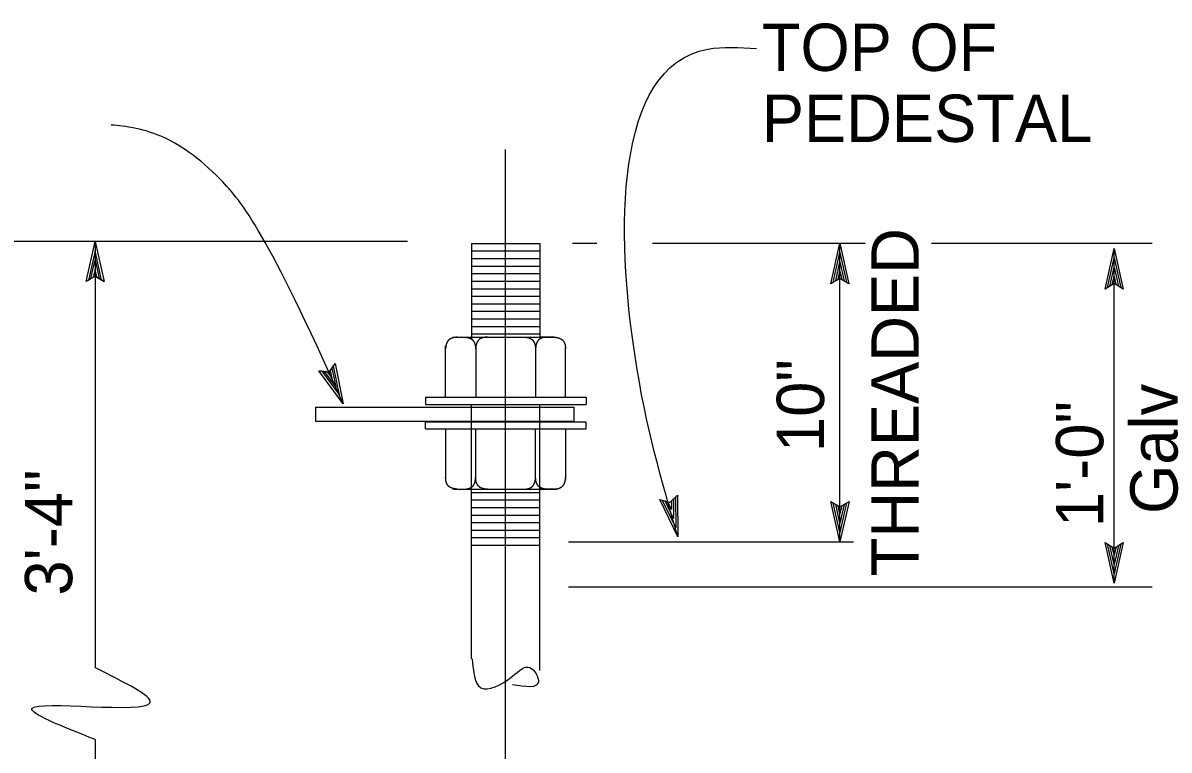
# Model space of a CAD drawing. Extents: x -894 to 866, y -476 to 714.
# Drawn here: x -659.5 to -489.9, y 104.7 to 212.2 of the extents above; entities that cross this region are included whole.
import ezdxf

# ---------------------------------------------------------------- set-up
doc = ezdxf.new("R2010")
doc.units = 0
for name, color, linetype in [('56 Stage 3 Anno', 7, 'Continuous'), ('57 Undefined', 7, 'Continuous'), ('60 Nongeo Data', 7, 'Continuous')]:
    doc.layers.add(name, color=color, linetype=linetype)

msp = doc.modelspace()

# ---------------------------------------------------------------- linework, layer by layer
at = {"layer": '56 Stage 3 Anno'}
for p, q in [((-588.04, 27.68), (-588.04, 193.5)), ((-602.54, 179.9), (-786.56, 179.9)), ((-648.77, 179.9), (-648.77, 179.9)), ((-648.77, 179.9), (-648.77, 116.84)), ((-578.14, 179.65), (-574.54, 179.65)), ((-566.32, 179.65), (-534.84, 179.65)), ((-539.91, 173.65), (-538.57, 179.65)), ((-539.56, 173.87), (-538.58, 178.27)), ((-538.57, 135.48), (-538.57, 179.65)), ((-538.57, 179.65), (-538.57, 179.65)), ((-538.57, 179.65), (-537.24, 173.65)), ((-538.57, 178.26), (-537.6, 173.88)), ((-525.03, 179.65), (-492.37, 179.65)), ((-499.34, 172.88), (-498, 178.88)), ((-498, 129.38), (-498, 178.88)), ((-498, 178.88), (-498, 178.88)), ((-498, 178.88), (-496.67, 172.88)), ((-539.2, 174.1), (-538.58, 176.89)), ((-538.58, 176.89), (-537.95, 174.06)), ((-498.99, 173.1), (-498, 177.5)), ((-498, 177.49), (-497.03, 173.12)), ((-538.85, 174.28), (-538.58, 175.51)), ((-538.58, 175.51), (-538.31, 174.3)), ((-498.63, 173.33), (-498, 176.12)), ((-498.28, 173.51), (-498, 174.74)), ((-498, 176.12), (-497.38, 173.3)), ((-498, 174.74), (-497.74, 173.53)), ((-650.09, 174), (-650.09, 174)), ((-647.46, 174), (-647.46, 174)), ((-538.57, 174.45), (-539.91, 173.65)), ((-539.91, 173.65), (-539.91, 173.65)), ((-537.24, 173.65), (-538.57, 174.45)), ((-537.24, 173.65), (-537.24, 173.65)), ((-498, 173.68), (-499.34, 172.88)), ((-496.67, 172.88), (-498, 173.68)), ((-499.34, 172.88), (-499.34, 172.88)), ((-496.67, 172.88), (-496.67, 172.88)), ((-613.26, 161.85), (-613.26, 161.85)), ((-615.66, 160.77), (-615.66, 160.77)), ((-612.05, 155.92), (-612.05, 155.92)), ((-562.54, 136.25), (-565.22, 141.78)), ((-565.22, 141.78), (-565.22, 141.78)), ((-565.22, 141.78), (-563.74, 141.31)), ((-562.87, 137.6), (-564.82, 141.63)), ((-563.18, 138.94), (-564.44, 141.54)), ((-563.5, 140.28), (-564.04, 141.39)), ((-563.74, 141.31), (-562.63, 142.4)), ((-563.51, 141.54), (-563.5, 140.28)), ((-563.22, 141.79), (-563.18, 138.94)), ((-562.92, 142.1), (-562.86, 137.59)), ((-562.63, 142.4), (-562.63, 142.4)), ((-562.63, 142.4), (-562.54, 136.25)), ((-538.57, 135.48), (-539.9, 141.48)), ((-539.9, 141.48), (-539.9, 141.48)), ((-539.9, 141.48), (-538.57, 140.68)), ((-538.58, 136.87), (-539.55, 141.25)), ((-538.57, 138.24), (-539.2, 141.07)), ((-538.57, 139.62), (-538.84, 140.83)), ((-538.57, 140.68), (-537.23, 141.48)), ((-537.23, 141.48), (-538.57, 135.48)), ((-537.59, 141.26), (-538.57, 136.86)), ((-537.95, 141.03), (-538.57, 138.24)), ((-538.3, 140.85), (-538.57, 139.62)), ((-537.23, 141.48), (-537.23, 141.48)), ((-562.54, 136.25), (-562.54, 136.25)), ((-578.75, 135.48), (-536.56, 135.48)), ((-538.57, 135.48), (-538.57, 135.48)), ((-498, 129.38), (-499.33, 135.38)), ((-499.33, 135.38), (-499.33, 135.38)), ((-499.33, 135.38), (-498, 134.58)), ((-498, 130.77), (-498.97, 135.14)), ((-498, 132.14), (-498.62, 134.97)), ((-498, 133.52), (-498.27, 134.73)), ((-498, 134.58), (-496.66, 135.38)), ((-496.66, 135.38), (-498, 129.38)), ((-497.02, 135.16), (-498, 130.76)), ((-497.38, 134.93), (-498, 132.14)), ((-497.72, 134.75), (-498, 133.52)), ((-496.66, 135.38), (-496.66, 135.38)), ((-498, 129.38), (-498, 129.38)), ((-578.75, 128.84), (-492.37, 128.84)), ((-648.77, 106.26), (-648.77, 78.95))]:
    msp.add_line(p, q, dxfattribs=at)
for points in [[(-650.09, 174), (-648.77, 179.9), (-647.46, 174), (-647.81, 174.21), (-648.77, 178.54), (-649.74, 174.21), (-649.39, 174.42), (-648.77, 177.19), (-648.16, 174.42), (-648.51, 174.63), (-648.77, 175.83), (-649.04, 174.62), (-648.77, 174.79), (-647.46, 174), (-648.77, 174.79)], [(-613.26, 161.85), (-612.05, 155.92), (-615.66, 160.77), (-615.25, 160.72), (-612.61, 157.17), (-613.49, 161.51), (-613.73, 161.18), (-613.16, 158.4), (-614.85, 160.67), (-614.45, 160.63), (-613.71, 159.64), (-613.96, 160.85), (-614.14, 160.59), (-615.66, 160.77), (-614.14, 160.59)]]:
    msp.add_lwpolyline(points, close=True, dxfattribs=at)
for points in [[(-562.54, 136.25), (-568.89, 162.93), (-558.1, 208.36), (-550.91, 208.46)], [(-648.77, 106.26), (-658.12, 110.87), (-640.63, 111.72), (-648.74, 116.84)]]:
    msp.add_spline(points, degree=3, dxfattribs=at)
msp.add_open_spline([(-612.05, 155.92), (-623.35, 181.11), (-630.54, 190.36), (-639.28, 196.34), (-644.27, 196.94), (-646.38, 197.13)], degree=3, dxfattribs=at)
at = {"layer": '60 Nongeo Data'}
for p, q in [((-593.11, 179.62), (-593.11, 165.49)), ((-593.11, 179.62), (-582.98, 179.62)), ((-593.11, 178.51), (-582.98, 178.51)), ((-582.98, 179.62), (-582.98, 165.49)), ((-593.11, 177.39), (-582.98, 177.39)), ((-593.11, 176.28), (-582.98, 176.28)), ((-593.11, 175.16), (-582.98, 175.16)), ((-593.11, 174.05), (-582.98, 174.05)), ((-593.11, 172.93), (-582.98, 172.93)), ((-593.11, 171.82), (-582.98, 171.82)), ((-593.11, 170.71), (-582.98, 170.71)), ((-593.11, 169.59), (-582.98, 169.59)), ((-593.11, 168.48), (-582.98, 168.48)), ((-593.11, 167.36), (-582.98, 167.36)), ((-593.11, 166.25), (-582.98, 166.25)), ((-595.87, 165.74), (-580.49, 165.74)), ((-595.26, 165.77), (-593.1, 165.77)), ((-593.1, 165.77), (-580.54, 165.77)), ((-580.83, 165.77), (-582.98, 165.77)), ((-596.91, 156.87), (-596.91, 164.48)), ((-592.45, 164.1), (-592.45, 156.87)), ((-583.63, 164), (-583.63, 156.87)), ((-579.18, 156.87), (-579.18, 164.3)), ((-599.87, 156.87), (-576.11, 156.87)), ((-599.87, 156.87), (-599.87, 155.83)), ((-576.11, 156.87), (-576.11, 155.83)), ((-616.16, 155.43), (-577.94, 155.43)), ((-616.16, 155.43), (-616.16, 153.35)), ((-599.87, 155.83), (-576.11, 155.83)), ((-593.11, 118.19), (-593.11, 155.83)), ((-582.98, 116.48), (-582.98, 155.83)), ((-577.94, 155.43), (-577.94, 153.35)), ((-616.16, 153.35), (-577.94, 153.35)), ((-599.87, 153.23), (-576.11, 153.23)), ((-599.87, 152.19), (-599.87, 153.23)), ((-576.11, 152.19), (-576.11, 153.23)), ((-599.87, 152.19), (-576.11, 152.19)), ((-596.91, 152.19), (-596.91, 144.58)), ((-592.45, 144.96), (-592.45, 152.19)), ((-583.63, 145.06), (-583.63, 152.19)), ((-579.18, 152.19), (-579.18, 144.76)), ((-595.87, 143.31), (-580.49, 143.31)), ((-595.26, 143.29), (-593.1, 143.29)), ((-593.11, 142.81), (-582.98, 142.81)), ((-593.1, 143.29), (-580.54, 143.29)), ((-580.83, 143.29), (-582.98, 143.29)), ((-593.11, 141.69), (-582.98, 141.69)), ((-593.11, 140.58), (-582.98, 140.58)), ((-593.11, 139.46), (-582.98, 139.46)), ((-593.11, 138.35), (-582.98, 138.35)), ((-593.11, 137.24), (-582.98, 137.24)), ((-593.11, 136.12), (-582.98, 136.12)), ((-593.11, 135.01), (-582.98, 135.01))]:
    msp.add_line(p, q, dxfattribs=at)
for points in [[(-595.19, 165.74), (-595.26, 165.74), (-595.32, 165.74), (-595.38, 165.74), (-595.45, 165.73), (-595.51, 165.73), (-595.57, 165.72), (-595.62, 165.71), (-595.68, 165.7), (-595.74, 165.69), (-595.79, 165.68), (-595.84, 165.67), (-595.89, 165.65), (-595.94, 165.64), (-595.99, 165.62), (-596.04, 165.6), (-596.09, 165.58), (-596.13, 165.56), (-596.17, 165.54), (-596.22, 165.51), (-596.26, 165.49), (-596.3, 165.46), (-596.34, 165.44), (-596.38, 165.41), (-596.41, 165.38), (-596.45, 165.35), (-596.48, 165.31), (-596.51, 165.28), (-596.54, 165.24), (-596.57, 165.21), (-596.6, 165.17), (-596.63, 165.13), (-596.66, 165.09), (-596.68, 165.05), (-596.7, 165.01), (-596.73, 164.96), (-596.75, 164.92), (-596.77, 164.87), (-596.79, 164.83), (-596.8, 164.78), (-596.82, 164.73), (-596.83, 164.68), (-596.85, 164.62), (-596.86, 164.57), (-596.87, 164.51), (-596.88, 164.46), (-596.89, 164.4), (-596.89, 164.34), (-596.9, 164.28), (-596.9, 164.22), (-596.91, 164.15), (-596.91, 164.09), (-596.91, 164.02)], [(-594.21, 165.77), (-594.14, 165.76), (-594.08, 165.76), (-594.02, 165.76), (-593.96, 165.75), (-593.89, 165.75), (-593.84, 165.74), (-593.78, 165.73), (-593.72, 165.72), (-593.67, 165.71), (-593.61, 165.7), (-593.56, 165.69), (-593.51, 165.67), (-593.46, 165.66), (-593.41, 165.64), (-593.36, 165.62), (-593.31, 165.6), (-593.27, 165.58), (-593.22, 165.56), (-593.18, 165.54), (-593.14, 165.51), (-593.1, 165.49), (-593.06, 165.46), (-593.02, 165.43), (-592.99, 165.4), (-592.95, 165.37), (-592.92, 165.33), (-592.89, 165.3), (-592.86, 165.27), (-592.83, 165.23), (-592.8, 165.19), (-592.77, 165.15), (-592.74, 165.11), (-592.72, 165.07), (-592.7, 165.03), (-592.67, 164.99), (-592.65, 164.94), (-592.63, 164.89), (-592.61, 164.85), (-592.6, 164.8), (-592.58, 164.75), (-592.57, 164.7), (-592.55, 164.64), (-592.54, 164.59), (-592.53, 164.53), (-592.52, 164.48), (-592.51, 164.42), (-592.51, 164.36), (-592.5, 164.3), (-592.5, 164.24), (-592.49, 164.17), (-592.49, 164.11), (-592.49, 164.04)], [(-590.74, 165.77), (-590.8, 165.76), (-590.87, 165.76), (-590.93, 165.76), (-590.99, 165.75), (-591.05, 165.75), (-591.11, 165.74), (-591.17, 165.73), (-591.23, 165.72), (-591.28, 165.71), (-591.34, 165.7), (-591.39, 165.69), (-591.44, 165.67), (-591.49, 165.66), (-591.54, 165.64), (-591.59, 165.62), (-591.63, 165.6), (-591.68, 165.58), (-591.72, 165.56), (-591.77, 165.54), (-591.81, 165.51), (-591.85, 165.49), (-591.89, 165.46), (-591.93, 165.43), (-591.96, 165.4), (-592, 165.37), (-592.03, 165.33), (-592.06, 165.3), (-592.09, 165.27), (-592.12, 165.23), (-592.15, 165.19), (-592.18, 165.15), (-592.21, 165.11), (-592.23, 165.07), (-592.25, 165.03), (-592.28, 164.99), (-592.3, 164.94), (-592.32, 164.89), (-592.33, 164.85), (-592.35, 164.8), (-592.37, 164.75), (-592.38, 164.7), (-592.4, 164.64), (-592.41, 164.59), (-592.42, 164.53), (-592.43, 164.48), (-592.44, 164.42), (-592.44, 164.36), (-592.45, 164.3), (-592.45, 164.24), (-592.46, 164.17), (-592.46, 164.11), (-592.46, 164.04)], [(-585.35, 165.77), (-585.28, 165.76), (-585.22, 165.76), (-585.16, 165.76), (-585.09, 165.75), (-585.03, 165.75), (-584.97, 165.74), (-584.92, 165.73), (-584.86, 165.72), (-584.8, 165.71), (-584.75, 165.7), (-584.7, 165.69), (-584.65, 165.67), (-584.6, 165.66), (-584.55, 165.64), (-584.5, 165.62), (-584.45, 165.6), (-584.41, 165.58), (-584.36, 165.56), (-584.32, 165.54), (-584.28, 165.51), (-584.24, 165.49), (-584.2, 165.46), (-584.16, 165.43), (-584.13, 165.4), (-584.09, 165.37), (-584.06, 165.33), (-584.03, 165.3), (-583.99, 165.27), (-583.96, 165.23), (-583.94, 165.19), (-583.91, 165.15), (-583.88, 165.11), (-583.86, 165.07), (-583.84, 165.03), (-583.81, 164.99), (-583.79, 164.94), (-583.77, 164.89), (-583.75, 164.85), (-583.74, 164.8), (-583.72, 164.75), (-583.71, 164.7), (-583.69, 164.64), (-583.68, 164.59), (-583.67, 164.53), (-583.66, 164.48), (-583.65, 164.42), (-583.64, 164.36), (-583.64, 164.3), (-583.63, 164.24), (-583.63, 164.17), (-583.63, 164.11), (-583.63, 164.04)], [(-581.88, 165.77), (-581.94, 165.76), (-582.01, 165.76), (-582.07, 165.76), (-582.13, 165.75), (-582.19, 165.75), (-582.25, 165.74), (-582.31, 165.73), (-582.37, 165.72), (-582.42, 165.71), (-582.48, 165.7), (-582.53, 165.69), (-582.58, 165.67), (-582.63, 165.66), (-582.68, 165.64), (-582.73, 165.62), (-582.77, 165.6), (-582.82, 165.58), (-582.86, 165.56), (-582.9, 165.54), (-582.95, 165.51), (-582.99, 165.49), (-583.03, 165.46), (-583.06, 165.43), (-583.1, 165.4), (-583.13, 165.37), (-583.17, 165.33), (-583.2, 165.3), (-583.23, 165.27), (-583.26, 165.23), (-583.29, 165.19), (-583.32, 165.15), (-583.34, 165.11), (-583.37, 165.07), (-583.39, 165.03), (-583.41, 164.99), (-583.43, 164.94), (-583.45, 164.89), (-583.47, 164.85), (-583.49, 164.8), (-583.51, 164.75), (-583.52, 164.7), (-583.53, 164.64), (-583.55, 164.59), (-583.56, 164.53), (-583.57, 164.48), (-583.57, 164.42), (-583.58, 164.36), (-583.59, 164.3), (-583.59, 164.24), (-583.6, 164.17), (-583.6, 164.11), (-583.6, 164.04)], [(-580.9, 165.74), (-580.83, 165.74), (-580.77, 165.74), (-580.7, 165.74), (-580.64, 165.73), (-580.58, 165.73), (-580.52, 165.72), (-580.46, 165.71), (-580.41, 165.7), (-580.35, 165.69), (-580.3, 165.68), (-580.25, 165.67), (-580.19, 165.65), (-580.14, 165.64), (-580.1, 165.62), (-580.05, 165.6), (-580, 165.58), (-579.96, 165.56), (-579.91, 165.54), (-579.87, 165.51), (-579.83, 165.49), (-579.79, 165.46), (-579.75, 165.44), (-579.71, 165.41), (-579.68, 165.38), (-579.64, 165.35), (-579.61, 165.31), (-579.57, 165.28), (-579.54, 165.24), (-579.51, 165.21), (-579.48, 165.17), (-579.46, 165.13), (-579.43, 165.09), (-579.41, 165.05), (-579.38, 165.01), (-579.36, 164.96), (-579.34, 164.92), (-579.32, 164.87), (-579.3, 164.83), (-579.28, 164.78), (-579.27, 164.73), (-579.25, 164.68), (-579.24, 164.62), (-579.23, 164.57), (-579.22, 164.51), (-579.21, 164.46), (-579.2, 164.4), (-579.19, 164.34), (-579.19, 164.28), (-579.18, 164.22), (-579.18, 164.15), (-579.18, 164.09), (-579.18, 164.02)], [(-595.19, 143.31), (-595.26, 143.31), (-595.32, 143.31), (-595.38, 143.32), (-595.45, 143.32), (-595.51, 143.33), (-595.57, 143.34), (-595.62, 143.34), (-595.68, 143.35), (-595.74, 143.36), (-595.79, 143.38), (-595.84, 143.39), (-595.89, 143.4), (-595.94, 143.42), (-595.99, 143.44), (-596.04, 143.46), (-596.09, 143.48), (-596.13, 143.5), (-596.17, 143.52), (-596.22, 143.54), (-596.26, 143.57), (-596.3, 143.59), (-596.34, 143.62), (-596.38, 143.65), (-596.41, 143.68), (-596.45, 143.71), (-596.48, 143.74), (-596.51, 143.78), (-596.54, 143.81), (-596.57, 143.85), (-596.6, 143.88), (-596.63, 143.92), (-596.66, 143.96), (-596.68, 144), (-596.7, 144.05), (-596.73, 144.09), (-596.75, 144.14), (-596.77, 144.18), (-596.79, 144.23), (-596.8, 144.28), (-596.82, 144.33), (-596.83, 144.38), (-596.85, 144.43), (-596.86, 144.49), (-596.87, 144.54), (-596.88, 144.6), (-596.89, 144.66), (-596.89, 144.72), (-596.9, 144.78), (-596.9, 144.84), (-596.91, 144.9), (-596.91, 144.97), (-596.91, 145.03)], [(-594.21, 143.29), (-594.14, 143.29), (-594.08, 143.29), (-594.02, 143.3), (-593.96, 143.3), (-593.89, 143.31), (-593.84, 143.31), (-593.78, 143.32), (-593.72, 143.33), (-593.67, 143.34), (-593.61, 143.35), (-593.56, 143.37), (-593.51, 143.38), (-593.46, 143.4), (-593.41, 143.41), (-593.36, 143.43), (-593.31, 143.45), (-593.27, 143.47), (-593.22, 143.5), (-593.18, 143.52), (-593.14, 143.54), (-593.1, 143.57), (-593.06, 143.6), (-593.02, 143.63), (-592.99, 143.66), (-592.95, 143.69), (-592.92, 143.72), (-592.89, 143.75), (-592.86, 143.79), (-592.83, 143.82), (-592.8, 143.86), (-592.77, 143.9), (-592.74, 143.94), (-592.72, 143.98), (-592.7, 144.03), (-592.67, 144.07), (-592.65, 144.11), (-592.63, 144.16), (-592.61, 144.21), (-592.6, 144.26), (-592.58, 144.31), (-592.57, 144.36), (-592.55, 144.41), (-592.54, 144.47), (-592.53, 144.52), (-592.52, 144.58), (-592.51, 144.64), (-592.51, 144.7), (-592.5, 144.76), (-592.5, 144.82), (-592.49, 144.88), (-592.49, 144.95), (-592.49, 145.01)], [(-590.74, 143.29), (-590.8, 143.29), (-590.87, 143.29), (-590.93, 143.3), (-590.99, 143.3), (-591.05, 143.31), (-591.11, 143.31), (-591.17, 143.32), (-591.23, 143.33), (-591.28, 143.34), (-591.34, 143.35), (-591.39, 143.37), (-591.44, 143.38), (-591.49, 143.4), (-591.54, 143.41), (-591.59, 143.43), (-591.63, 143.45), (-591.68, 143.47), (-591.72, 143.5), (-591.77, 143.52), (-591.81, 143.54), (-591.85, 143.57), (-591.89, 143.6), (-591.93, 143.63), (-591.96, 143.66), (-592, 143.69), (-592.03, 143.72), (-592.06, 143.75), (-592.09, 143.79), (-592.12, 143.82), (-592.15, 143.86), (-592.18, 143.9), (-592.21, 143.94), (-592.23, 143.98), (-592.25, 144.03), (-592.28, 144.07), (-592.3, 144.11), (-592.32, 144.16), (-592.33, 144.21), (-592.35, 144.26), (-592.37, 144.31), (-592.38, 144.36), (-592.4, 144.41), (-592.41, 144.47), (-592.42, 144.52), (-592.43, 144.58), (-592.44, 144.64), (-592.44, 144.7), (-592.45, 144.76), (-592.45, 144.82), (-592.46, 144.88), (-592.46, 144.95), (-592.46, 145.01)], [(-585.35, 143.29), (-585.28, 143.29), (-585.22, 143.29), (-585.16, 143.3), (-585.09, 143.3), (-585.03, 143.31), (-584.97, 143.31), (-584.92, 143.32), (-584.86, 143.33), (-584.8, 143.34), (-584.75, 143.35), (-584.7, 143.37), (-584.65, 143.38), (-584.6, 143.4), (-584.55, 143.41), (-584.5, 143.43), (-584.45, 143.45), (-584.41, 143.47), (-584.36, 143.5), (-584.32, 143.52), (-584.28, 143.54), (-584.24, 143.57), (-584.2, 143.6), (-584.16, 143.63), (-584.13, 143.66), (-584.09, 143.69), (-584.06, 143.72), (-584.03, 143.75), (-583.99, 143.79), (-583.96, 143.82), (-583.94, 143.86), (-583.91, 143.9), (-583.88, 143.94), (-583.86, 143.98), (-583.84, 144.03), (-583.81, 144.07), (-583.79, 144.11), (-583.77, 144.16), (-583.75, 144.21), (-583.74, 144.26), (-583.72, 144.31), (-583.71, 144.36), (-583.69, 144.41), (-583.68, 144.47), (-583.67, 144.52), (-583.66, 144.58), (-583.65, 144.64), (-583.64, 144.7), (-583.64, 144.76), (-583.63, 144.82), (-583.63, 144.88), (-583.63, 144.95), (-583.63, 145.01)], [(-581.88, 143.29), (-581.94, 143.29), (-582.01, 143.29), (-582.07, 143.3), (-582.13, 143.3), (-582.19, 143.31), (-582.25, 143.31), (-582.31, 143.32), (-582.37, 143.33), (-582.42, 143.34), (-582.48, 143.35), (-582.53, 143.37), (-582.58, 143.38), (-582.63, 143.4), (-582.68, 143.41), (-582.73, 143.43), (-582.77, 143.45), (-582.82, 143.47), (-582.86, 143.5), (-582.9, 143.52), (-582.95, 143.54), (-582.99, 143.57), (-583.03, 143.6), (-583.06, 143.63), (-583.1, 143.66), (-583.13, 143.69), (-583.17, 143.72), (-583.2, 143.75), (-583.23, 143.79), (-583.26, 143.82), (-583.29, 143.86), (-583.32, 143.9), (-583.34, 143.94), (-583.37, 143.98), (-583.39, 144.03), (-583.41, 144.07), (-583.43, 144.11), (-583.45, 144.16), (-583.47, 144.21), (-583.49, 144.26), (-583.51, 144.31), (-583.52, 144.36), (-583.53, 144.41), (-583.55, 144.47), (-583.56, 144.52), (-583.57, 144.58), (-583.57, 144.64), (-583.58, 144.7), (-583.59, 144.76), (-583.59, 144.82), (-583.6, 144.88), (-583.6, 144.95), (-583.6, 145.01)], [(-580.9, 143.31), (-580.83, 143.31), (-580.77, 143.31), (-580.7, 143.32), (-580.64, 143.32), (-580.58, 143.33), (-580.52, 143.34), (-580.46, 143.34), (-580.41, 143.35), (-580.35, 143.36), (-580.3, 143.38), (-580.25, 143.39), (-580.19, 143.4), (-580.14, 143.42), (-580.1, 143.44), (-580.05, 143.46), (-580, 143.48), (-579.96, 143.5), (-579.91, 143.52), (-579.87, 143.54), (-579.83, 143.57), (-579.79, 143.59), (-579.75, 143.62), (-579.71, 143.65), (-579.68, 143.68), (-579.64, 143.71), (-579.61, 143.74), (-579.57, 143.78), (-579.54, 143.81), (-579.51, 143.85), (-579.48, 143.88), (-579.46, 143.92), (-579.43, 143.96), (-579.41, 144), (-579.38, 144.05), (-579.36, 144.09), (-579.34, 144.14), (-579.32, 144.18), (-579.3, 144.23), (-579.28, 144.28), (-579.27, 144.33), (-579.25, 144.38), (-579.24, 144.43), (-579.23, 144.49), (-579.22, 144.54), (-579.21, 144.6), (-579.2, 144.66), (-579.19, 144.72), (-579.19, 144.78), (-579.18, 144.84), (-579.18, 144.9), (-579.18, 144.97), (-579.18, 145.03)], [(-593, 118.19), (-591.72, 113.92), (-587.02, 115.63), (-584.46, 116.91), (-583.18, 114.78), (-587.02, 114.35)]]:
    msp.add_spline(points, degree=3, dxfattribs=at)

# ---------------------------------------------------------------- texts
at = {"layer": '57 Undefined'}
for s, p in [('TOP OF', (-550.13, 205.13)), ('PEDESTAL', (-550.13, 194.63))]:
    msp.add_text(s, height=7, dxfattribs=at).set_placement(p)
for s, p in [('THREADED', (-526.92, 130.4)), ('10"', (-540.92, 148.77)), ('Galv', (-488.61, 139.62)), ('1\'-0"', (-499.61, 137.68)), ('3\'-4"', (-652.16, 127.55))]:
    msp.add_text(s, height=7, rotation=90, dxfattribs=at).set_placement(p)

doc.saveas('drawing.dxf')
